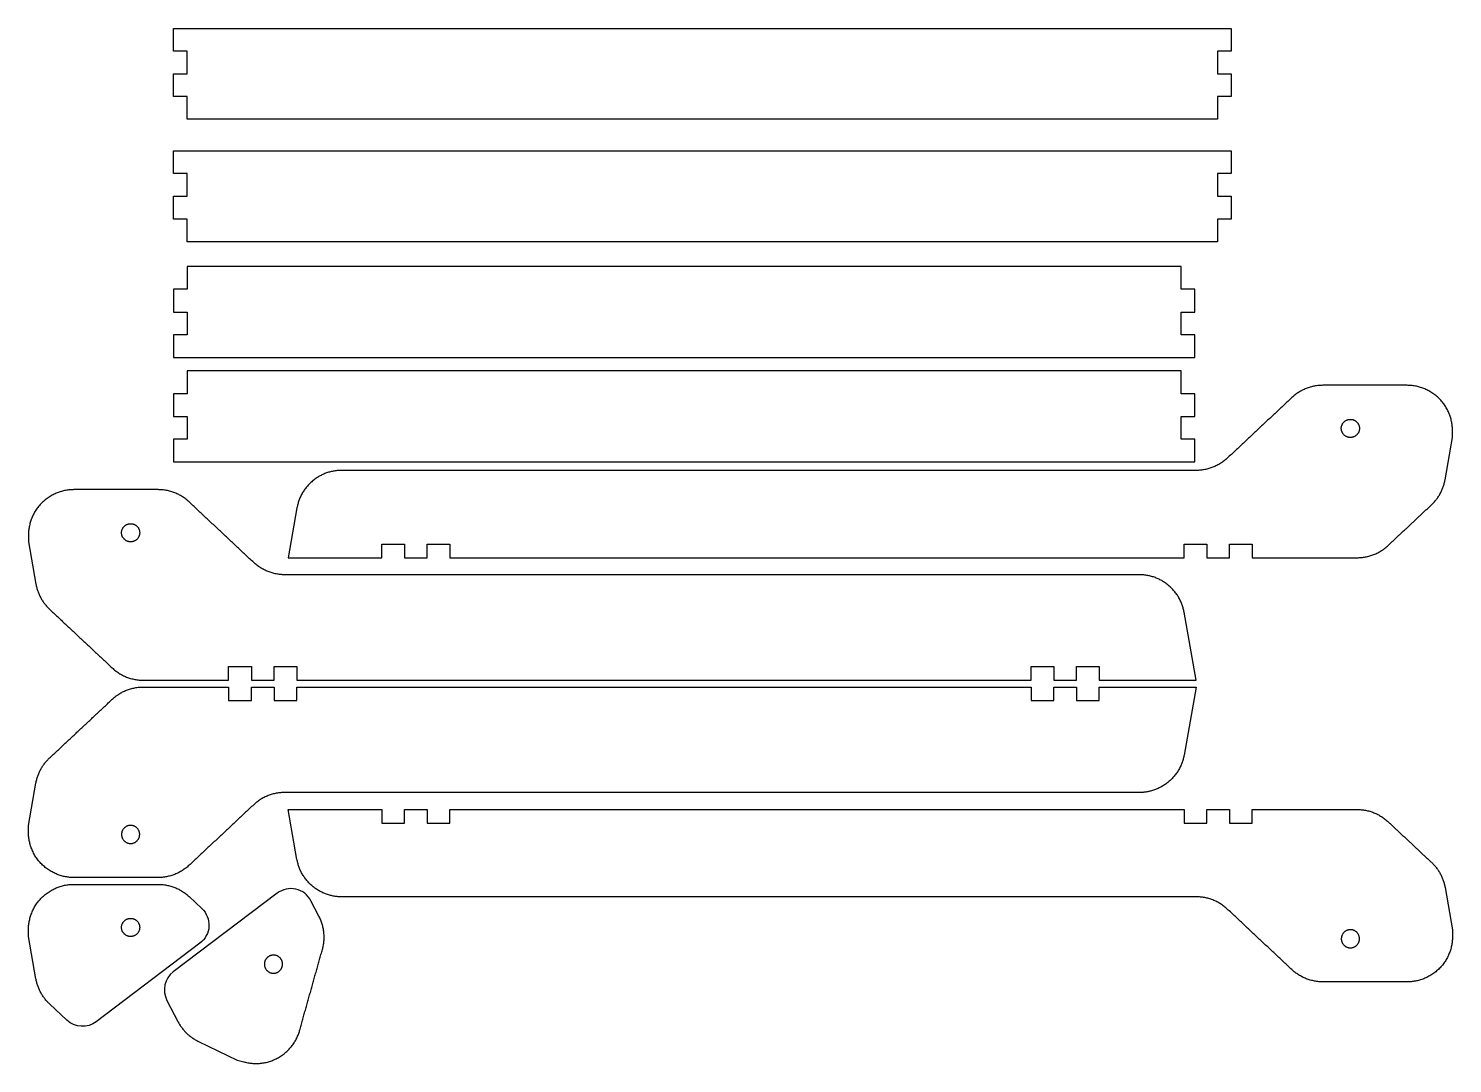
# Model space of a CAD drawing. Header units: millimetres. Extents: x 7086 to 7399, y -2512 to -2284.
import ezdxf

# ---------------------------------------------------------------- set-up
doc = ezdxf.new("R2010")
doc.units = ezdxf.units.MM
doc.header["$MEASUREMENT"] = 0
doc.layers.add('Default', color=18, linetype='Continuous', true_color=0x000000)

msp = doc.modelspace()

# ---------------------------------------------------------------- linework, layer by layer
at = {"layer": 'Default'}
for points in [[(7117.58, -2288.84), (7117.58, -2283.84), (7234.08, -2283.84), (7350.58, -2283.84), (7350.58, -2288.84), (7347.58, -2288.84), (7347.58, -2293.84), (7350.58, -2293.84), (7350.58, -2298.84), (7347.58, -2298.84), (7347.58, -2303.84), (7234.08, -2303.84), (7120.58, -2303.84), (7120.58, -2298.84), (7117.58, -2298.84), (7117.58, -2293.84), (7120.58, -2293.84), (7120.58, -2288.84)], [(7117.58, -2315.84), (7117.58, -2310.84), (7234.08, -2310.84), (7350.58, -2310.84), (7350.58, -2315.84), (7347.58, -2315.84), (7347.58, -2320.84), (7350.58, -2320.84), (7350.58, -2325.84), (7347.58, -2325.84), (7347.58, -2330.84), (7234.08, -2330.84), (7120.58, -2330.84), (7120.58, -2325.84), (7117.58, -2325.84), (7117.58, -2320.84), (7120.58, -2320.84), (7120.58, -2315.84)], [(7117.58, -2351.34), (7117.58, -2356.34), (7230.08, -2356.34), (7342.58, -2356.34), (7342.58, -2351.34), (7339.58, -2351.34), (7339.58, -2346.34), (7342.58, -2346.34), (7342.58, -2341.34), (7339.58, -2341.34), (7339.58, -2336.34), (7230.08, -2336.34), (7120.58, -2336.34), (7120.58, -2341.34), (7117.58, -2341.34), (7117.58, -2346.34), (7120.58, -2346.34), (7120.58, -2351.34)], [(7117.58, -2374.34), (7117.58, -2379.34), (7230.08, -2379.34), (7342.58, -2379.34), (7342.58, -2374.34), (7339.58, -2374.34), (7339.58, -2369.34), (7342.58, -2369.34), (7342.58, -2364.34), (7339.58, -2364.34), (7339.58, -2359.34), (7230.08, -2359.34), (7120.58, -2359.34), (7120.58, -2364.34), (7117.58, -2364.34), (7117.58, -2369.34), (7120.58, -2369.34), (7120.58, -2374.34)]]:
    msp.add_lwpolyline(points, close=True, dxfattribs=at)
for points in [[(7397.71, -2383.31), (7399.35, -2373.97), (7399.35, -2372.5)], [(7144.79, -2389.51), (7142.85, -2400.5), (7163.46, -2400.5), (7163.46, -2397.5), (7168.46, -2397.5), (7168.46, -2400.5), (7173.46, -2400.5), (7173.46, -2397.5), (7178.46, -2397.5), (7178.46, -2400.5), (7340.25, -2400.5), (7340.25, -2397.5), (7345.25, -2397.5), (7345.25, -2400.5), (7350.25, -2400.5), (7350.25, -2397.5), (7355.25, -2397.5), (7355.25, -2400.5), (7378.33, -2400.5)], [(7085.64, -2395.5), (7085.64, -2396.97), (7087.29, -2406.31)], [(7110.93, -2427.5), (7129.74, -2427.5), (7129.74, -2424.5), (7134.74, -2424.5), (7134.74, -2427.5), (7139.74, -2427.5), (7139.74, -2424.5), (7144.74, -2424.5), (7144.74, -2427.5), (7306.53, -2427.5), (7306.53, -2424.5), (7311.53, -2424.5), (7311.53, -2427.5), (7316.53, -2427.5), (7316.53, -2424.5), (7321.53, -2424.5), (7321.53, -2427.5), (7342.85, -2427.5), (7340.21, -2412.51)], [(7110.93, -2429), (7129.74, -2429), (7129.74, -2432), (7134.74, -2432), (7134.74, -2429), (7139.74, -2429), (7139.74, -2432), (7144.74, -2432), (7144.74, -2429), (7306.53, -2429), (7306.53, -2432), (7311.53, -2432), (7311.53, -2429), (7316.53, -2429), (7316.53, -2432), (7321.53, -2432), (7321.53, -2429), (7342.85, -2429), (7340.21, -2443.99)], [(7085.64, -2461), (7085.64, -2459.53), (7087.29, -2450.19)], [(7144.79, -2466.99), (7142.85, -2456), (7163.46, -2456), (7163.46, -2459), (7168.46, -2459), (7168.46, -2456), (7173.46, -2456), (7173.46, -2459), (7178.46, -2459), (7178.46, -2456), (7340.25, -2456), (7340.25, -2459), (7345.25, -2459), (7345.25, -2456), (7350.25, -2456), (7350.25, -2459), (7355.25, -2459), (7355.25, -2456), (7378.33, -2456)], [(7140.42, -2474.45), (7117.55, -2491.78)], [(7397.71, -2473.19), (7399.35, -2482.53), (7399.35, -2484)], [(7121.02, -2475.2), (7123.82, -2477.82)], [(7149.64, -2479.53), (7147.87, -2476.13)], [(7087.29, -2493.31), (7085.64, -2483.97), (7085.64, -2482.5)], [(7123.42, -2485.45), (7100.55, -2502.78)], [(7094.11, -2502.44), (7090.29, -2498.86)], [(7116.14, -2498.07), (7118.55, -2502.72)], [(7123.09, -2507.12), (7131.63, -2511.23), (7133.05, -2511.62)]]:
    msp.add_lwpolyline(points, dxfattribs=at)
for centre, start, end in [((7143.44, -2478.44, -128.72), 27.467, 127.1573), ((7120.57, -2495.77, -128.72), 127.1573, 207.467)]:
    msp.add_arc(centre, 5, start, end, dxfattribs=at)
at = {"layer": 'Default', "extrusion": (0, 0, -1)}
for centre, start, end in [((-7120.4, -2481.47, 128.72), 133.1524, 232.8427), ((-7097.53, -2498.8, 128.72), 232.8427, 313.1524)]:
    msp.add_arc(centre, 5, start, end, dxfattribs=at)
at = {"layer": 'Default'}
for points in [[(7363.97, -2365.2, -128.72), (7356.85, -2371.88, -128.72), (7349.74, -2378.55, -128.72)], [(7389.35, -2362.5, -128.72), (7380.08, -2362.5, -128.72), (7370.81, -2362.5, -128.72)], [(7342.9, -2381.25, -128.72), (7248.77, -2381.25, -128.72), (7154.63, -2381.25, -128.72)], [(7114.19, -2385.5, -128.72), (7104.91, -2385.5, -128.72), (7095.64, -2385.5, -128.72)], [(7135.25, -2401.55, -128.72), (7128.14, -2394.88, -128.72), (7121.02, -2388.2, -128.72)], [(7385.17, -2397.8, -128.72), (7389.93, -2393.33, -128.72), (7394.7, -2388.86, -128.72)], [(7330.36, -2404.25, -128.72), (7236.23, -2404.25, -128.72), (7142.09, -2404.25, -128.72)], [(7090.29, -2411.86, -128.72), (7097.19, -2418.33, -128.72), (7104.09, -2424.8, -128.72)], [(7090.29, -2444.64, -128.72), (7097.19, -2438.17, -128.72), (7104.09, -2431.7, -128.72)], [(7330.36, -2452.25, -128.72), (7236.23, -2452.25, -128.72), (7142.09, -2452.25, -128.72)], [(7135.25, -2454.95, -128.72), (7128.14, -2461.63, -128.72), (7121.02, -2468.3, -128.72)], [(7385.17, -2458.7, -128.72), (7389.93, -2463.17, -128.72), (7394.7, -2467.64, -128.72)], [(7114.19, -2471, -128.72), (7104.91, -2471, -128.72), (7095.64, -2471, -128.72)], [(7095.64, -2472.5, -128.72), (7104.91, -2472.5, -128.72), (7114.19, -2472.5, -128.72)], [(7342.9, -2475.25, -128.72), (7248.77, -2475.25, -128.72), (7154.63, -2475.25, -128.72)], [(7363.97, -2491.3, -128.72), (7356.85, -2484.63, -128.72), (7349.74, -2477.95, -128.72)], [(7145.38, -2504.7, -128.72), (7147.89, -2495.77, -128.72), (7150.39, -2486.84, -128.72)], [(7389.35, -2494, -128.72), (7380.08, -2494, -128.72), (7370.81, -2494, -128.72)]]:
    msp.add_open_spline(points, degree=2, dxfattribs=at)
for points, weights in [([(7370.81, -2362.5, -128.72), (7366.85, -2362.5, -128.72), (7363.97, -2365.2, -128.72)], [1, 0.92992935327, 1]), ([(7399.35, -2372.5, -128.72), (7399.35, -2362.5, -128.72), (7389.35, -2362.5, -128.72)], [1, 0.707106781186, 1]), ([(7349.74, -2378.55, -128.72), (7346.85, -2381.25, -128.72), (7342.9, -2381.25, -128.72)], [1, 0.929929353267, 1]), ([(7154.63, -2381.25, -128.72), (7146.24, -2381.25, -128.72), (7144.79, -2389.51, -128.72)], [1, 0.766044443119, 1]), ([(7394.7, -2388.86, -128.72), (7397.13, -2386.59, -128.72), (7397.71, -2383.31, -128.72)], [1, 0.948744784535, 1]), ([(7095.64, -2385.5, -128.72), (7085.64, -2385.5, -128.72), (7085.64, -2395.5, -128.72)], [1, 0.707106781186, 1]), ([(7121.02, -2388.2, -128.72), (7118.14, -2385.5, -128.72), (7114.19, -2385.5, -128.72)], [1, 0.929929353267, 1]), ([(7142.09, -2404.25, -128.72), (7138.14, -2404.25, -128.72), (7135.25, -2401.55, -128.72)], [1, 0.929929353267, 1]), ([(7340.21, -2412.51, -128.72), (7338.75, -2404.25, -128.72), (7330.36, -2404.25, -128.72)], [1, 0.766044443119, 1]), ([(7087.29, -2406.31, -128.72), (7087.86, -2409.59, -128.72), (7090.29, -2411.86, -128.72)], [1, 0.948744784535, 1]), ([(7104.09, -2431.7, -128.72), (7106.97, -2429, -128.72), (7110.93, -2429, -128.72)], [1, 0.929929353268, 1]), ([(7087.29, -2450.19, -128.72), (7087.86, -2446.91, -128.72), (7090.29, -2444.64, -128.72)], [1, 0.948744784535, 1]), ([(7340.21, -2443.99, -128.72), (7338.75, -2452.25, -128.72), (7330.36, -2452.25, -128.72)], [1, 0.766044443119, 1]), ([(7142.09, -2452.25, -128.72), (7138.14, -2452.25, -128.72), (7135.25, -2454.95, -128.72)], [1, 0.929929353267, 1]), ([(7378.33, -2456, -128.72), (7382.29, -2456, -128.72), (7385.17, -2458.7, -128.72)], [1, 0.929929353267, 1]), ([(7095.64, -2471, -128.72), (7085.64, -2471, -128.72), (7085.64, -2461, -128.72)], [1, 0.707106781186, 1]), ([(7154.63, -2475.25, -128.72), (7146.24, -2475.25, -128.72), (7144.79, -2466.99, -128.72)], [1, 0.766044443119, 1]), ([(7394.7, -2467.64, -128.72), (7397.13, -2469.91, -128.72), (7397.71, -2473.19, -128.72)], [1, 0.948744784535, 1]), ([(7085.64, -2482.5, -128.72), (7085.64, -2472.5, -128.72), (7095.64, -2472.5, -128.72)], [1, 0.707106781186, 1]), ([(7114.19, -2472.5, -128.72), (7118.14, -2472.5, -128.72), (7121.02, -2475.2, -128.72)], [1, 0.929929353267, 1]), ([(7349.74, -2477.95, -128.72), (7346.85, -2475.25, -128.72), (7342.9, -2475.25, -128.72)], [1, 0.929929353267, 1]), ([(7399.35, -2484, -128.72), (7399.35, -2494, -128.72), (7389.35, -2494, -128.72)], [1, 0.707106781186, 1]), ([(7090.29, -2498.86, -128.72), (7087.86, -2496.59, -128.72), (7087.29, -2493.31, -128.72)], [1, 0.948744784535, 1]), ([(7118.55, -2502.72, -128.72), (7120.09, -2505.67, -128.72), (7123.09, -2507.12, -128.72)], [1, 0.948744784535, 1]), ([(7133.05, -2511.62, -128.72), (7142.68, -2514.33, -128.72), (7145.38, -2504.7, -128.72)], [1, 0.707106781186, 1])]:
    msp.add_rational_spline(points, weights, degree=2, dxfattribs=at)
for points in [[(7376.51, -2373.97, -128.72), (7378.48, -2374.32, -128.72), (7378.82, -2372.35, -128.72), (7379.17, -2370.38, -128.72), (7377.2, -2370.03, -128.72), (7375.23, -2369.68, -128.72), (7374.88, -2371.65, -128.72), (7374.54, -2373.62, -128.72), (7376.51, -2373.97, -128.72)], [(7108.49, -2396.97, -128.72), (7110.46, -2396.62, -128.72), (7110.11, -2394.65, -128.72), (7109.76, -2392.68, -128.72), (7107.79, -2393.03, -128.72), (7105.82, -2393.38, -128.72), (7106.17, -2395.35, -128.72), (7106.52, -2397.32, -128.72), (7108.49, -2396.97, -128.72)], [(7108.49, -2459.53, -128.72), (7110.46, -2459.88, -128.72), (7110.11, -2461.85, -128.72), (7109.76, -2463.82, -128.72), (7107.79, -2463.47, -128.72), (7105.82, -2463.12, -128.72), (7106.17, -2461.15, -128.72), (7106.52, -2459.18, -128.72), (7108.49, -2459.53, -128.72)], [(7108.49, -2483.97, -128.72), (7110.46, -2483.62, -128.72), (7110.11, -2481.65, -128.72), (7109.76, -2479.68, -128.72), (7107.79, -2480.03, -128.72), (7105.82, -2480.38, -128.72), (7106.17, -2482.35, -128.72), (7106.52, -2484.32, -128.72), (7108.49, -2483.97, -128.72)], [(7376.51, -2482.53, -128.72), (7378.48, -2482.18, -128.72), (7378.82, -2484.15, -128.72), (7379.17, -2486.12, -128.72), (7377.2, -2486.47, -128.72), (7375.23, -2486.82, -128.72), (7374.88, -2484.85, -128.72), (7374.54, -2482.88, -128.72), (7376.51, -2482.53, -128.72)], [(7137.81, -2489.23, -128.72), (7138.68, -2487.43, -128.72), (7140.48, -2488.29, -128.72), (7142.28, -2489.16, -128.72), (7141.41, -2490.96, -128.72), (7140.55, -2492.77, -128.72), (7138.75, -2491.9, -128.72), (7136.94, -2491.03, -128.72), (7137.81, -2489.23, -128.72)]]:
    msp.add_rational_spline(points, [1, 0.707106781187, 1, 0.707106781187, 1, 0.707106781187, 1, 0.707106781187, 1], degree=2, knots=[0, 0, 0, 3.141593, 3.141593, 6.283185, 6.283185, 9.424778, 9.424778, 12.566371, 12.566371, 12.566371], dxfattribs=at)
at = {"layer": 'Default', "extrusion": (-1.04394e-10, 2.63991e-10, -1)}
msp.add_rational_spline([(7378.33, -2400.5, -128.72), (7382.29, -2400.5, -128.72), (7385.17, -2397.8, -128.72)], [1, 0.929929353267, 1], degree=2, dxfattribs=at)
at = {"layer": 'Default', "extrusion": (-4.211e-11, -1.06487e-10, -1)}
msp.add_rational_spline([(7104.09, -2424.8, -128.72), (7106.97, -2427.5, -128.72), (7110.93, -2427.5, -128.72)], [1, 0.929929353268, 1], degree=2, dxfattribs=at)
at = {"layer": 'Default', "extrusion": (5.24164e-11, -1.3255e-10, -1)}
msp.add_rational_spline([(7121.02, -2468.3, -128.72), (7118.14, -2471, -128.72), (7114.19, -2471, -128.72)], [1, 0.929929353267, 1], degree=2, dxfattribs=at)
at = {"layer": 'Default', "extrusion": (1.41785e-10, 1.46289e-11, -1)}
msp.add_rational_spline([(7150.39, -2486.84, -128.72), (7151.46, -2483.04, -128.72), (7149.64, -2479.53, -128.72)], [1, 0.929929353267, 1], degree=2, dxfattribs=at)
at = {"layer": 'Default', "extrusion": (1.17597e-10, 2.97378e-10, -1)}
msp.add_rational_spline([(7370.81, -2494, -128.72), (7366.85, -2494, -128.72), (7363.97, -2491.3, -128.72)], [1, 0.92992935327, 1], degree=2, dxfattribs=at)

doc.saveas('drawing.dxf')
